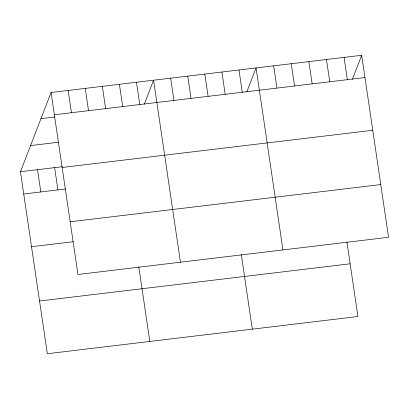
<?xml version="1.0" encoding="UTF-8"?>
<svg xmlns="http://www.w3.org/2000/svg" width="409" height="409" viewBox="0 0 409 409"><rect width="100%" height="100%" fill="white"/><g stroke="black" fill="none" stroke-linecap="round" stroke-linejoin="round"><path stroke-width="0.61" d="M346.914 241.954L357.921 316.51L47.326 353.719L20.45 171.724L51.079 92.49L361.674 55.281L388.55 237.276L77.95 274.49L51.079 92.49M144.311 104.177L153.574 80.21L180.451 262.21M246.806 91.902L256.07 67.935L282.946 249.93M352.41 79.249L361.674 55.281M54.366 114.765L364.966 77.557M40.972 118.636L54.888 116.969M30.557 145.573L58.395 142.24M20.45 171.724L62.209 166.719M62.148 167.475L372.747 130.267M23.737 193.994L65.496 188.994M70.169 221.78L380.769 184.571M31.524 246.704L73.283 241.704M39.54 301.009L350.14 263.8M344.076 57.393L347.364 79.663M326.474 59.499L329.761 81.774M308.872 61.606L312.164 83.881M291.274 63.717L294.562 85.992M273.672 65.823L276.959 88.099M238.989 69.98L242.276 92.255M221.908 72.025L225.195 94.3M241.31 254.602L252.317 329.158M204.822 74.075L208.115 96.345M187.741 76.12L191.029 98.395M170.655 78.165L173.948 100.44M136.494 82.26L139.781 104.535M119.408 84.305L122.7 106.58M138.815 266.883L149.822 341.438M102.327 86.35L105.614 108.625M85.241 88.4L88.533 110.67M68.16 90.445L71.447 112.72M54.617 167.629L57.904 189.904M37.531 169.674L40.823 191.949"/></g></svg>
